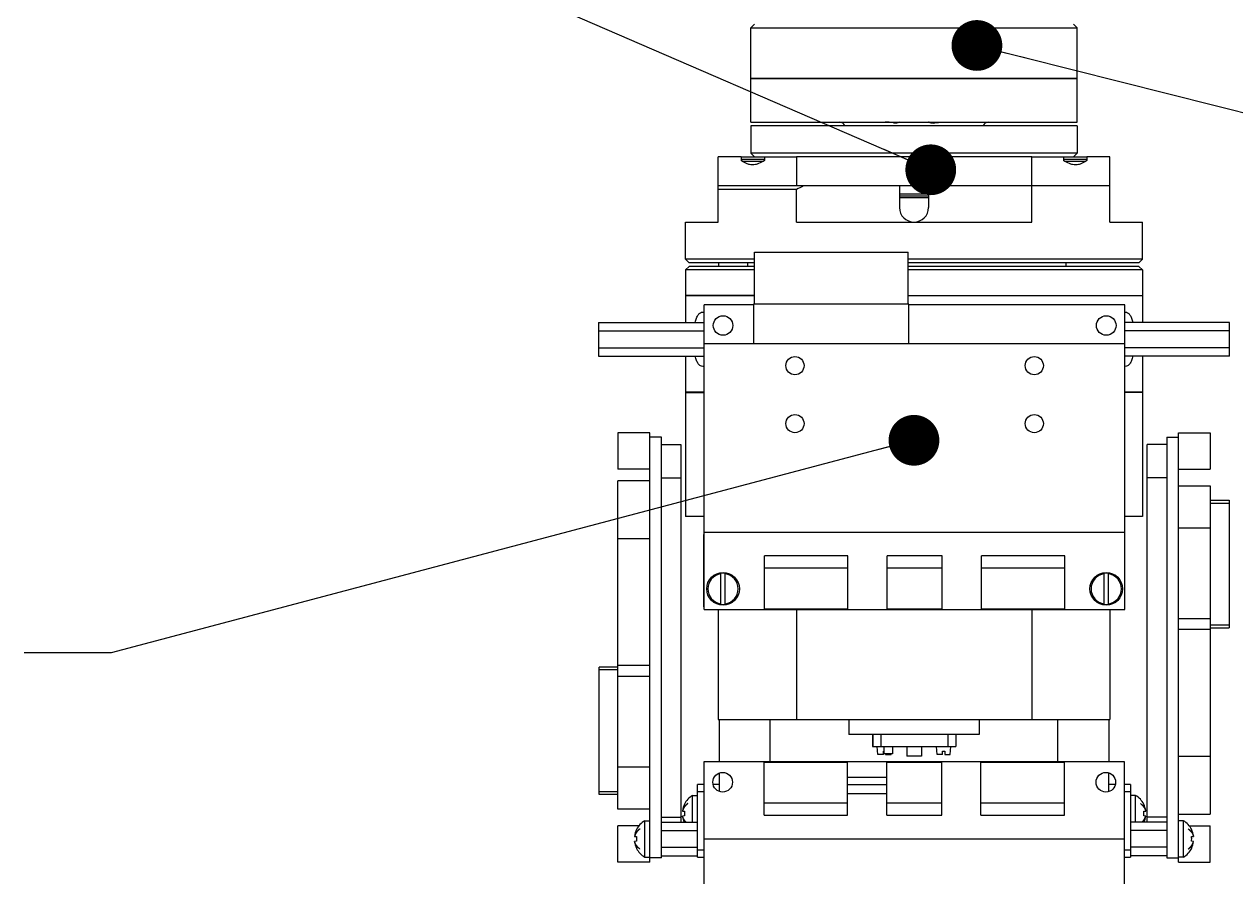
# Model space of a CAD drawing. Header units: millimetres. Extents: x 0 to 594, y 0 to 420.
# Drawn here: x 143.3 to 226.8, y 261.2 to 320 of the extents above; entities that cross this region are included whole.
import ezdxf

# ---------------------------------------------------------------- set-up
doc = ezdxf.new("R2010")
doc.units = ezdxf.units.MM
doc.header["$LTSCALE"] = 32.67
doc.layers.get('0').update_dxf_attribs({"linetype": 'CONTINUOUS'})
for name, color, linetype in [('AXIS', 7, 'CONTINUOUS'), ('COSMETIC', 7, 'CONTINUOUS'), ('NOTE', 7, 'CONTINUOUS')]:
    doc.layers.add(name, color=color, linetype=linetype)
doc.styles.get("Standard").update_dxf_attribs({"font": 'txt', "width": 0.85})
doc.dimstyles.get("Standard").update_dxf_attribs({"dimtxt": 3.5, "dimasz": 3.5, "dimexe": 1.5, "dimexo": 1, "dimtad": 1, "dimtxsty": 'STANDARD', "dimcen": 0.09, "dimadec": 0, "dimazin": 0, "dimtol": 1, "dimtp": 0.01, "dimtm": 0.01, "dimtfac": 1, "dimtofl": 0, "dimtmove": 0, "dimatfit": 3, "dimfxl": 1, "dimtolj": 1, "dimarcsym": 0})

msp = doc.modelspace()

# ---------------------------------------------------------------- linework, layer by layer
at = {"color": 7, "linetype": 'CONTINUOUS'}
for p, q in [((193.608, 320.038), (193.358, 319.788)), ((215.608, 320.038), (215.858, 319.788)), ((193.358, 313.288), (193.358, 319.788)), ((193.358, 319.788), (215.858, 319.788)), ((215.858, 313.288), (215.858, 319.788)), ((193.358, 316.288), (215.858, 316.288)), ((193.358, 313.288), (215.858, 313.288)), ((203.233, 313.288), (203.233, 313.224)), ((205.983, 313.288), (205.983, 313.224)), ((215.858, 313.038), (215.858, 311.138)), ((191.108, 306.388), (191.108, 310.888)), ((192.709, 310.738), (192.709, 310.633)), ((192.709, 310.738), (194.3, 310.738)), ((193.608, 310.888), (193.358, 311.138)), ((215.858, 311.138), (193.358, 311.138)), ((196.496, 310.888), (196.496, 308.888)), ((212.721, 310.888), (196.496, 310.888)), ((212.721, 306.388), (212.721, 310.888)), ((214.916, 310.738), (216.508, 310.738)), ((215.608, 310.888), (215.858, 311.138)), ((216.508, 310.738), (216.508, 310.633)), ((218.108, 306.388), (218.108, 310.888)), ((192.782, 310.588), (194.208, 310.588)), ((215.008, 310.588), (216.434, 310.588)), ((218.108, 308.888), (191.108, 308.888)), ((196.496, 308.638), (191.108, 308.638)), ((196.496, 306.388), (196.496, 308.638)), ((203.608, 308.888), (203.608, 307.388)), ((205.608, 308.313), (203.608, 308.313)), ((205.608, 308.888), (205.608, 307.388)), ((205.608, 308.188), (203.608, 308.188)), ((188.858, 306.388), (191.108, 306.388)), ((196.496, 306.388), (212.721, 306.388)), ((218.108, 306.388), (220.358, 306.388)), ((193.6, 300.727), (193.6, 304.327)), ((193.6, 304.327), (204.2, 304.327)), ((204.2, 300.727), (204.2, 304.327)), ((189.108, 303.588), (188.858, 303.838)), ((193.6, 303.838), (188.858, 303.838)), ((189.108, 303.338), (188.858, 303.088)), ((193.6, 303.588), (189.108, 303.588)), ((193.6, 303.338), (189.108, 303.338)), ((191.136, 303.588), (191.136, 303.338)), ((193.136, 303.588), (193.136, 303.338)), ((220.358, 303.838), (204.2, 303.838)), ((220.108, 303.588), (204.2, 303.588)), ((220.108, 303.338), (204.2, 303.338)), ((220.108, 303.588), (220.358, 303.838)), ((220.108, 303.338), (220.358, 303.088)), ((193.6, 303.088), (188.858, 303.088)), ((220.358, 303.088), (204.2, 303.088)), ((190.15, 279.677), (190.15, 300.677)), ((193.55, 300.677), (190.15, 300.677)), ((190.483, 301.338), (190.483, 301.307)), ((191.733, 301.338), (191.733, 301.307)), ((193.55, 300.727), (193.55, 297.99)), ((204.25, 300.727), (193.55, 300.727)), ((204.25, 297.99), (204.25, 300.727)), ((219.15, 300.677), (204.25, 300.677)), ((205.233, 301.338), (205.233, 301.307)), ((213.529, 301.338), (213.529, 301.307)), ((214.779, 301.338), (214.779, 301.307)), ((217.483, 301.338), (217.483, 301.307)), ((218.733, 301.338), (218.733, 301.307)), ((219.15, 279.677), (219.15, 300.677)), ((182.858, 299.462), (182.858, 297.152)), ((182.858, 299.462), (190.15, 299.462)), ((226.358, 299.462), (219.15, 299.462)), ((226.358, 297.152), (226.358, 299.462)), ((182.858, 298.884), (190.15, 298.884)), ((226.358, 298.884), (219.15, 298.884)), ((182.858, 297.73), (190.15, 297.73)), ((219.15, 297.99), (190.15, 297.99)), ((226.358, 297.73), (219.15, 297.73)), ((182.858, 297.152), (190.15, 297.152)), ((226.358, 297.152), (219.15, 297.152)), ((184.192, 291.855), (184.192, 289.355)), ((186.392, 291.855), (184.192, 291.855)), ((186.392, 262.255), (186.392, 291.855)), ((187.192, 291.555), (186.392, 291.555)), ((187.192, 262.555), (187.192, 291.555)), ((222.033, 291.555), (222.033, 262.555)), ((222.033, 291.555), (222.833, 291.555)), ((222.833, 262.255), (222.833, 291.855)), ((222.833, 291.855), (225.033, 291.855)), ((225.033, 291.855), (225.033, 289.355)), ((187.192, 291.055), (188.542, 291.055)), ((188.542, 291.055), (188.542, 265.002)), ((220.683, 265.002), (220.683, 291.055)), ((222.033, 291.055), (220.683, 291.055)), ((186.392, 289.355), (184.192, 289.355)), ((222.833, 289.355), (225.033, 289.355)), ((184.192, 265.905), (184.192, 288.555)), ((186.392, 288.555), (184.192, 288.555)), ((187.192, 288.763), (188.542, 288.763)), ((222.033, 288.763), (220.683, 288.763)), ((222.833, 288.205), (225.033, 288.205)), ((225.033, 288.205), (225.033, 265.555)), ((225.033, 287.205), (226.333, 287.205)), ((225.033, 287.005), (226.333, 287.005)), ((226.333, 287.205), (226.333, 278.405)), ((190.15, 286.097), (188.858, 286.097)), ((220.358, 286.097), (219.15, 286.097)), ((190.108, 279.847), (190.108, 284.847)), ((190.15, 284.847), (190.108, 284.847)), ((219.15, 284.99), (190.15, 284.99)), ((222.833, 285.305), (225.033, 285.305)), ((186.392, 284.555), (184.192, 284.555)), ((194.3, 279.727), (194.3, 283.377)), ((200.05, 283.377), (194.3, 283.377)), ((200.05, 279.727), (200.05, 283.377)), ((202.75, 279.727), (202.75, 283.377)), ((206.55, 283.377), (202.75, 283.377)), ((206.55, 279.727), (206.55, 283.377)), ((209.25, 279.727), (209.25, 283.377)), ((215, 283.377), (209.25, 283.377)), ((215, 279.727), (215, 283.377)), ((200.05, 282.527), (194.3, 282.527)), ((206.55, 282.527), (202.75, 282.527)), ((215, 282.527), (209.25, 282.527)), ((191.292, 280.031), (191.292, 282.163)), ((191.592, 280.031), (191.592, 282.163)), ((217.708, 280.031), (217.708, 282.163)), ((218.008, 280.031), (218.008, 282.163)), ((190.15, 279.847), (190.108, 279.847)), ((190.15, 279.677), (219.15, 279.677)), ((191.108, 279.677), (191.108, 272.097)), ((194.3, 279.727), (200.05, 279.727)), ((202.75, 279.727), (206.55, 279.727)), ((209.25, 279.727), (215, 279.727)), ((218.108, 279.677), (218.108, 272.097)), ((222.833, 279.055), (225.033, 279.055)), ((222.833, 278.305), (225.033, 278.305)), ((225.033, 278.605), (226.333, 278.605)), ((225.033, 278.405), (226.333, 278.405)), ((182.892, 266.905), (182.892, 275.705)), ((184.192, 275.705), (182.892, 275.705)), ((186.392, 275.805), (184.192, 275.805)), ((184.192, 275.505), (182.892, 275.505)), ((186.392, 275.055), (184.192, 275.055)), ((191.108, 272.097), (218.108, 272.097)), ((191.192, 269.177), (191.192, 272.097)), ((194.692, 269.177), (194.692, 272.097)), ((214.533, 269.177), (214.533, 272.097)), ((218.033, 272.097), (218.033, 269.177)), ((209.108, 271.047), (200.108, 271.047)), ((201.749, 271.047), (201.749, 270.222)), ((201.766, 271.047), (201.766, 270.222)), ((202.318, 271.047), (202.318, 270.222)), ((206.933, 271.047), (206.933, 270.222)), ((207.481, 271.047), (207.481, 270.222)), ((201.749, 270.222), (207.481, 270.222)), ((202.124, 269.672), (202.076, 270.222)), ((202.501, 269.672), (202.501, 269.897)), ((202.501, 269.897), (202.521, 269.897)), ((202.521, 270.222), (202.521, 269.722)), ((202.524, 270.222), (202.524, 269.722)), ((203.124, 270.222), (203.124, 269.722)), ((204.122, 270.222), (204.122, 269.547)), ((204.124, 270.222), (204.124, 269.547)), ((205.124, 270.222), (205.124, 269.547)), ((206.203, 269.672), (206.155, 270.222)), ((206.58, 269.672), (206.58, 269.897)), ((206.58, 269.897), (206.73, 269.897)), ((206.73, 269.897), (206.73, 269.672)), ((207.107, 269.672), (207.155, 270.222)), ((190.125, 269.177), (190.125, 248.177)), ((219.125, 269.177), (190.125, 269.177)), ((194.275, 265.477), (194.275, 269.127)), ((200.025, 269.127), (194.275, 269.127)), ((200.025, 265.477), (200.025, 269.127)), ((202.501, 269.672), (202.124, 269.672)), ((203.124, 269.722), (202.521, 269.722)), ((202.651, 269.722), (202.651, 269.672)), ((202.651, 269.672), (203.028, 269.672)), ((202.725, 265.477), (202.725, 269.127)), ((206.525, 269.127), (202.725, 269.127)), ((203.028, 269.672), (203.032, 269.722)), ((205.124, 269.547), (204.122, 269.547)), ((206.58, 269.672), (206.203, 269.672)), ((206.525, 265.477), (206.525, 269.127)), ((206.73, 269.672), (207.107, 269.672)), ((209.225, 265.477), (209.225, 269.127)), ((214.975, 269.127), (209.225, 269.127)), ((214.975, 265.477), (214.975, 269.127)), ((219.125, 248.177), (219.125, 269.177)), ((222.833, 269.555), (225.033, 269.555)), ((186.392, 268.805), (184.192, 268.805)), ((191.192, 267.126), (191.192, 268.39)), ((218.033, 267.115), (218.033, 268.401)), ((189.692, 262.597), (189.692, 267.597)), ((190.125, 267.597), (189.692, 267.597)), ((191.192, 267.597), (190.768, 267.597)), ((200.025, 268.097), (202.725, 268.097)), ((200.025, 267.597), (202.725, 267.597)), ((218.482, 267.597), (218.033, 267.597)), ((219.533, 267.597), (219.125, 267.597)), ((219.533, 267.597), (219.533, 262.597)), ((184.192, 267.105), (182.892, 267.105)), ((184.192, 266.905), (182.892, 266.905)), ((189.342, 265.002), (189.342, 266.847)), ((189.342, 266.847), (189.692, 266.847)), ((190.125, 267.097), (189.692, 267.097)), ((200.025, 266.984), (202.725, 266.984)), ((219.533, 267.097), (219.125, 267.097)), ((219.883, 266.847), (219.533, 266.847)), ((219.883, 265.002), (219.883, 266.847)), ((186.392, 265.905), (184.192, 265.905)), ((188.644, 265.772), (188.784, 265.758)), ((188.775, 266.244), (188.784, 266.24)), ((194.275, 266.327), (200.025, 266.327)), ((202.725, 266.327), (206.525, 266.327)), ((209.225, 266.327), (214.975, 266.327)), ((220.441, 266.24), (220.449, 266.244)), ((220.441, 265.758), (220.581, 265.772)), ((186.042, 262.597), (186.042, 265.097)), ((186.042, 265.097), (186.392, 265.097)), ((187.192, 265.347), (188.542, 265.347)), ((187.192, 265.002), (189.692, 265.002)), ((188.784, 265.436), (188.644, 265.422)), ((194.275, 265.477), (200.025, 265.477)), ((202.725, 265.477), (206.525, 265.477)), ((209.225, 265.477), (214.975, 265.477)), ((222.033, 265.002), (219.533, 265.002)), ((220.581, 265.422), (220.441, 265.436)), ((222.033, 265.347), (220.683, 265.347)), ((222.833, 265.555), (225.033, 265.555)), ((223.183, 265.097), (222.833, 265.097)), ((223.183, 262.597), (223.183, 265.097)), ((184.192, 262.255), (184.192, 264.755)), ((185.644, 264.755), (184.192, 264.755)), ((185.344, 264.022), (185.484, 264.008)), ((185.475, 264.494), (185.484, 264.49)), ((187.192, 264.424), (189.692, 264.424)), ((222.033, 264.424), (219.533, 264.424)), ((223.58, 264.755), (225.033, 264.755)), ((223.741, 264.49), (223.749, 264.494)), ((223.741, 264.008), (223.881, 264.022)), ((225.033, 262.255), (225.033, 264.755)), ((185.484, 263.686), (185.344, 263.672)), ((185.484, 263.204), (185.475, 263.2)), ((187.192, 263.27), (189.692, 263.27)), ((189.692, 263.097), (190.125, 263.097)), ((190.125, 263.864), (219.125, 263.864)), ((219.125, 263.097), (219.533, 263.097)), ((222.033, 263.27), (219.533, 263.27)), ((223.881, 263.672), (223.741, 263.686)), ((223.749, 263.2), (223.741, 263.204)), ((186.392, 262.255), (184.192, 262.255)), ((186.042, 262.597), (186.392, 262.597)), ((187.192, 262.555), (186.392, 262.555)), ((187.192, 262.692), (189.692, 262.692)), ((189.692, 262.597), (190.125, 262.597)), ((219.125, 262.597), (219.533, 262.597)), ((222.033, 262.692), (219.533, 262.692)), ((222.033, 262.555), (222.833, 262.555)), ((223.183, 262.597), (222.833, 262.597)), ((222.833, 262.255), (225.033, 262.255))]:
    msp.add_line(p, q, dxfattribs=at)
for centre, radius in [((191.442, 299.258), 0.675), ((217.858, 299.258), 0.675), ((191.442, 281.097), 1.125), ((217.858, 281.097), 1.125), ((191.417, 267.758), 0.675)]:
    msp.add_circle(centre, radius, dxfattribs=at)
for centre, radius, start, end in [((199.483, 312.913), 0.375, 19.5701, 90), ((202.433, 309), 4.299, 79.28138, 80.25364), ((209.733, 312.913), 0.375, 90, 160.4299), ((209.942, 282.54), 29.358, 116.17368, 117.25895), ((204.608, 307.388), 1, 180, 360), ((191.442, 281.097), 1.046, 98.24277, 261.75723), ((191.442, 281.097), 1.077, 81.99317, 98.00683), ((191.442, 281.097), 1.046, 278.24277, 81.75723), ((217.858, 281.097), 1.046, 98.24277, 261.75723), ((217.858, 281.097), 1.077, 81.99317, 98.00683), ((217.858, 281.097), 1.046, 278.24277, 81.75723), ((191.442, 281.097), 1.077, 261.99317, 278.00683), ((217.858, 281.097), 1.077, 261.99317, 278.00683), ((190.069, 265.597), 1.446, 120.18853, 153.36044), ((219.156, 265.597), 1.446, 26.63956, 59.81147), ((190.085, 265.597), 1.451, 153.70238, 173.09502), ((190.327, 265.597), 1.552, 174.05177, 185.94823), ((219.14, 265.597), 1.451, 6.90498, 26.29762), ((218.898, 265.597), 1.552, 354.05177, 5.94823), ((186.769, 263.847), 1.446, 120.18853, 153.36077), ((190.085, 265.597), 1.451, 186.90591, 204.21561), ((219.14, 265.597), 1.451, 335.78439, 353.09409), ((222.456, 263.847), 1.446, 26.63923, 59.81147), ((186.785, 263.847), 1.451, 153.70238, 173.09502), ((187.027, 263.847), 1.552, 174.05177, 185.94823), ((222.44, 263.847), 1.451, 6.90498, 26.29762), ((222.198, 263.847), 1.552, 354.05177, 5.94823), ((186.785, 263.847), 1.451, 186.90498, 206.29762), ((186.769, 263.847), 1.446, 206.63923, 239.81147), ((222.456, 263.847), 1.446, 300.18853, 333.36077), ((222.44, 263.847), 1.451, 333.70238, 353.09502)]:
    msp.add_arc(centre, radius, start, end, dxfattribs=at)
for points in [[(203.161, 313.237), (202.979, 313.268), (202.793, 313.288), (202.608, 313.288)], [(205.983, 313.224), (206.189, 313.263), (206.399, 313.288), (206.608, 313.288)]]:
    msp.add_open_spline(points, degree=3, dxfattribs=at)
for points, knots in [([(203.577, 313.281), (203.558, 313.273), (203.514, 313.252), (203.436, 313.224), (203.339, 313.21), (203.269, 313.217), (203.233, 313.224)], [0, 0, 0, 0, 0.174156, 0.411725, 0.693046, 1, 1, 1, 1]), ([(205.983, 313.224), (205.941, 313.216), (205.859, 313.208), (205.763, 313.23), (205.699, 313.254), (205.663, 313.27), (205.636, 313.282), (205.62, 313.288), (205.614, 313.288)], [0, 0, 0, 0, 0.339139, 0.639264, 0.766128, 0.872262, 0.952119, 1, 1, 1, 1])]:
    msp.add_open_spline(points, degree=3, knots=knots, dxfattribs=at)
at = {"layer": 'AXIS', "color": 7, "linetype": 'CONTINUOUS'}
for p, q in [((193.358, 316.288), (193.358, 319.788)), ((215.858, 316.288), (215.858, 319.788)), ((215.858, 316.288), (193.358, 316.288)), ((193.358, 313.038), (193.358, 311.138)), ((215.858, 313.038), (193.358, 313.038)), ((215.858, 313.038), (215.858, 311.138)), ((192.7, 310.888), (191.108, 310.888)), ((192.7, 310.888), (192.7, 310.638)), ((192.719, 310.888), (196.496, 310.888)), ((194.3, 310.888), (194.3, 310.638)), ((212.721, 310.888), (216.497, 310.888)), ((214.916, 310.888), (214.916, 310.638)), ((216.516, 310.888), (216.516, 310.638)), ((218.108, 310.888), (216.516, 310.888)), ((203.608, 308.088), (205.608, 308.088)), ((188.858, 303.838), (188.858, 306.388)), ((220.358, 303.838), (220.358, 306.388)), ((215.108, 303.338), (215.108, 303.588)), ((188.858, 303.088), (188.858, 301.338)), ((220.358, 303.088), (220.358, 301.338)), ((193.6, 301.338), (188.858, 301.338)), ((188.858, 301.307), (188.858, 299.462)), ((193.6, 301.307), (188.858, 301.307)), ((192.702, 301.307), (192.702, 301.338)), ((204.2, 301.338), (220.358, 301.338)), ((220.358, 301.307), (204.2, 301.307)), ((216.514, 301.307), (216.514, 301.338)), ((220.358, 301.307), (220.358, 299.462)), ((188.858, 297.152), (188.858, 294.657)), ((220.358, 297.152), (220.358, 294.657)), ((190.15, 294.657), (188.858, 294.657)), ((188.858, 294.647), (188.858, 286.097)), ((188.858, 294.647), (190.15, 294.647)), ((189.608, 294.657), (189.608, 294.647)), ((220.358, 294.657), (219.15, 294.657)), ((220.358, 294.647), (219.15, 294.647)), ((219.608, 294.657), (219.608, 294.647)), ((220.358, 294.647), (220.358, 286.097)), ((196.496, 279.677), (196.496, 272.097)), ((212.721, 279.677), (212.721, 272.097)), ((200.108, 272.097), (200.108, 271.047)), ((209.108, 272.097), (209.108, 271.047))]:
    msp.add_line(p, q, dxfattribs=at)
for centre, radius in [((196.4, 296.49), 0.625), ((212.9, 296.49), 0.625), ((196.4, 292.49), 0.625), ((212.9, 292.49), 0.625), ((217.833, 267.758), 0.675)]:
    msp.add_circle(centre, radius, dxfattribs=at)
for centre, start, end in [((219.17, 299.859), 89.95808, 93.55633), ((219.17, 296.755), 266.44366, 270.04185)]:
    msp.add_arc(centre, 0.323, start, end, dxfattribs=at)
for points, knots in [([(194.3, 310.638), (194.171, 310.554), (193.971, 310.442), (193.685, 310.354), (193.472, 310.331), (193.263, 310.353), (192.995, 310.44), (192.813, 310.553), (192.7, 310.638)], [0, 0, 0, 0, 0.266712, 0.392996, 0.514918, 0.634614, 0.754613, 1, 1, 1, 1]), ([(216.516, 310.638), (216.403, 310.553), (216.221, 310.44), (215.953, 310.353), (215.744, 310.331), (215.531, 310.354), (215.245, 310.442), (215.045, 310.554), (214.916, 310.638)], [0, 0, 0, 0, 0.24539, 0.365396, 0.485089, 0.607014, 0.733292, 1, 1, 1, 1]), ([(189.523, 299.47), (189.548, 299.573), (189.602, 299.758), (189.718, 299.991), (189.865, 300.145), (189.989, 300.182), (190.045, 300.182)], [0, 0, 0, 0, 0.339781, 0.611044, 0.821566, 1, 1, 1, 1]), ([(190.045, 300.182), (190.054, 300.182), (190.089, 300.181), (190.124, 300.174), (190.15, 300.166)], [0, 0, 0, 0, 0.24344, 1, 1, 1, 1]), ([(219.171, 300.182), (219.227, 300.182), (219.351, 300.145), (219.498, 299.991), (219.614, 299.758), (219.668, 299.573), (219.693, 299.47)], [0, 0, 0, 0, 0.178434, 0.388956, 0.660219, 1, 1, 1, 1]), ([(190.045, 296.432), (189.989, 296.432), (189.865, 296.469), (189.718, 296.623), (189.602, 296.856), (189.548, 297.041), (189.523, 297.144)], [0, 0, 0, 0, 0.178434, 0.388956, 0.660219, 1, 1, 1, 1]), ([(219.693, 297.144), (219.668, 297.041), (219.614, 296.856), (219.498, 296.623), (219.351, 296.469), (219.227, 296.432), (219.171, 296.432)], [0, 0, 0, 0, 0.339781, 0.611044, 0.821566, 1, 1, 1, 1]), ([(190.15, 296.448), (190.141, 296.446), (190.107, 296.436), (190.072, 296.432), (190.045, 296.432)], [0, 0, 0, 0, 0.258433, 1, 1, 1, 1])]:
    msp.add_open_spline(points, degree=3, knots=knots, dxfattribs=at)
at = {"layer": 'COSMETIC', "color": 7, "linetype": 'CONTINUOUS'}
for points, knots in [([(189.015, 266.297), (189.004, 266.288), (188.987, 266.274), (188.968, 266.258), (188.957, 266.249), (188.948, 266.242), (188.94, 266.235), (188.934, 266.23), (188.93, 266.227), (188.928, 266.225), (188.927, 266.224), (188.925, 266.223), (188.923, 266.221), (188.92, 266.217), (188.915, 266.212), (188.909, 266.206), (188.898, 266.196), (188.886, 266.183), (188.873, 266.17), (188.863, 266.16), (188.857, 266.153), (188.852, 266.148), (188.848, 266.145), (188.846, 266.143), (188.845, 266.142), (188.844, 266.14), (188.843, 266.138), (188.84, 266.136), (188.838, 266.132), (188.833, 266.127), (188.828, 266.12), (188.821, 266.112), (188.815, 266.104), (188.808, 266.096), (188.802, 266.087), (188.795, 266.079), (188.79, 266.073), (188.786, 266.067), (188.782, 266.063), (188.78, 266.06), (188.778, 266.057), (188.777, 266.056), (188.776, 266.055), (188.775, 266.054), (188.774, 266.052), (188.773, 266.05), (188.771, 266.046), (188.768, 266.042), (188.764, 266.036), (188.76, 266.029), (188.755, 266.021), (188.749, 266.012), (188.744, 266.003), (188.739, 265.995), (188.733, 265.986), (188.729, 265.979), (188.725, 265.973), (188.723, 265.97), (188.721, 265.967), (188.72, 265.965), (188.719, 265.964), (188.718, 265.962), (188.717, 265.96), (188.716, 265.956), (188.713, 265.951), (188.71, 265.943), (188.704, 265.932), (188.698, 265.918), (188.691, 265.903), (188.686, 265.892), (188.682, 265.885), (188.68, 265.879), (188.678, 265.876), (188.677, 265.873), (188.676, 265.872), (188.676, 265.87), (188.675, 265.868), (188.674, 265.865), (188.673, 265.861), (188.671, 265.855), (188.668, 265.847), (188.665, 265.838), (188.661, 265.825), (188.654, 265.803), (188.648, 265.784), (188.644, 265.772)], [0, 0, 0, 0, 0.0625, 0.09375, 0.109375, 0.125, 0.140625, 0.15625, 0.160156, 0.164062, 0.166016, 0.167969, 0.171875, 0.179688, 0.1875, 0.203125, 0.21875, 0.25, 0.28125, 0.296875, 0.3125, 0.320312, 0.328125, 0.332031, 0.333984, 0.335938, 0.339844, 0.34375, 0.351562, 0.359375, 0.375, 0.390625, 0.40625, 0.421875, 0.4375, 0.453125, 0.46875, 0.476562, 0.484375, 0.492188, 0.496094, 0.498047, 0.5, 0.501953, 0.503906, 0.507812, 0.515625, 0.523438, 0.53125, 0.546875, 0.5625, 0.578125, 0.59375, 0.609375, 0.625, 0.640625, 0.648438, 0.65625, 0.660156, 0.664062, 0.666016, 0.667969, 0.671875, 0.679688, 0.6875, 0.703125, 0.71875, 0.75, 0.78125, 0.796875, 0.8125, 0.820312, 0.828125, 0.832031, 0.833984, 0.835938, 0.839844, 0.84375, 0.851562, 0.859375, 0.875, 0.890625, 0.90625, 0.9375, 1, 1, 1, 1]), ([(220.21, 266.297), (220.221, 266.288), (220.238, 266.274), (220.257, 266.258), (220.268, 266.249), (220.276, 266.242), (220.285, 266.235), (220.291, 266.23), (220.295, 266.227), (220.297, 266.225), (220.298, 266.224), (220.3, 266.223), (220.302, 266.221), (220.305, 266.217), (220.31, 266.212), (220.316, 266.206), (220.326, 266.196), (220.339, 266.183), (220.352, 266.17), (220.362, 266.16), (220.368, 266.153), (220.373, 266.148), (220.376, 266.145), (220.379, 266.143), (220.38, 266.142), (220.381, 266.14), (220.382, 266.138), (220.384, 266.136), (220.387, 266.132), (220.392, 266.127), (220.397, 266.12), (220.403, 266.112), (220.41, 266.104), (220.416, 266.096), (220.423, 266.087), (220.429, 266.079), (220.435, 266.073), (220.439, 266.067), (220.442, 266.063), (220.445, 266.06), (220.447, 266.057), (220.448, 266.056), (220.449, 266.055), (220.45, 266.054), (220.451, 266.052), (220.452, 266.05), (220.454, 266.046), (220.457, 266.042), (220.461, 266.036), (220.465, 266.029), (220.47, 266.021), (220.476, 266.012), (220.481, 266.003), (220.486, 265.995), (220.492, 265.986), (220.496, 265.979), (220.5, 265.973), (220.502, 265.97), (220.504, 265.967), (220.505, 265.965), (220.506, 265.964), (220.506, 265.962), (220.508, 265.96), (220.509, 265.956), (220.512, 265.951), (220.515, 265.943), (220.521, 265.932), (220.527, 265.918), (220.534, 265.903), (220.539, 265.892), (220.543, 265.885), (220.545, 265.879), (220.547, 265.876), (220.548, 265.873), (220.549, 265.872), (220.549, 265.87), (220.55, 265.868), (220.551, 265.865), (220.552, 265.861), (220.554, 265.855), (220.557, 265.847), (220.56, 265.838), (220.564, 265.825), (220.571, 265.803), (220.577, 265.784), (220.581, 265.772)], [0, 0, 0, 0, 0.0625, 0.09375, 0.109375, 0.125, 0.140625, 0.15625, 0.160156, 0.164062, 0.166016, 0.167969, 0.171875, 0.179688, 0.1875, 0.203125, 0.21875, 0.25, 0.28125, 0.296875, 0.3125, 0.320312, 0.328125, 0.332031, 0.333984, 0.335938, 0.339844, 0.34375, 0.351562, 0.359375, 0.375, 0.390625, 0.40625, 0.421875, 0.4375, 0.453125, 0.46875, 0.476562, 0.484375, 0.492188, 0.496094, 0.498047, 0.5, 0.501953, 0.503906, 0.507812, 0.515625, 0.523438, 0.53125, 0.546875, 0.5625, 0.578125, 0.59375, 0.609375, 0.625, 0.640625, 0.648438, 0.65625, 0.660156, 0.664062, 0.666016, 0.667969, 0.671875, 0.679688, 0.6875, 0.703125, 0.71875, 0.75, 0.78125, 0.796875, 0.8125, 0.820312, 0.828125, 0.832031, 0.833984, 0.835938, 0.839844, 0.84375, 0.851562, 0.859375, 0.875, 0.890625, 0.90625, 0.9375, 1, 1, 1, 1]), ([(188.893, 265.002), (188.886, 265.009), (188.875, 265.021), (188.86, 265.037), (188.851, 265.047), (188.844, 265.054), (188.839, 265.059), (188.836, 265.063), (188.834, 265.065), (188.833, 265.067), (188.831, 265.069), (188.827, 265.073), (188.823, 265.078), (188.817, 265.087), (188.809, 265.097), (188.801, 265.107), (188.794, 265.115), (188.79, 265.12), (188.787, 265.124), (188.785, 265.127), (188.783, 265.129), (188.782, 265.131), (188.779, 265.135), (188.776, 265.141), (188.771, 265.147), (188.767, 265.154), (188.761, 265.163), (188.755, 265.172), (188.749, 265.181), (188.745, 265.186), (188.743, 265.191), (188.74, 265.194), (188.738, 265.197), (188.737, 265.199), (188.736, 265.201), (188.735, 265.202), (188.734, 265.204), (188.732, 265.207), (188.731, 265.21), (188.728, 265.215), (188.725, 265.22), (188.721, 265.229), (188.716, 265.238), (188.711, 265.247), (188.708, 265.253), (188.704, 265.26), (188.702, 265.265), (188.7, 265.268), (188.699, 265.27), (188.698, 265.271), (188.697, 265.274), (188.696, 265.277), (188.694, 265.281), (188.692, 265.287), (188.688, 265.297), (188.683, 265.308), (188.678, 265.32), (188.674, 265.33), (188.672, 265.335), (188.67, 265.34), (188.668, 265.343), (188.667, 265.345), (188.667, 265.347), (188.666, 265.349), (188.665, 265.353), (188.664, 265.358), (188.661, 265.365), (188.659, 265.372), (188.656, 265.382), (188.651, 265.398), (188.647, 265.413), (188.644, 265.422)], [0, 0, 0, 0, 0.0625, 0.09375, 0.125, 0.140625, 0.15625, 0.164062, 0.167969, 0.171875, 0.179688, 0.1875, 0.203125, 0.21875, 0.25, 0.28125, 0.296875, 0.3125, 0.320312, 0.328125, 0.332031, 0.335938, 0.34375, 0.359375, 0.375, 0.390625, 0.40625, 0.4375, 0.453125, 0.46875, 0.476562, 0.484375, 0.492188, 0.496094, 0.5, 0.503906, 0.507812, 0.515625, 0.523438, 0.53125, 0.546875, 0.5625, 0.59375, 0.609375, 0.625, 0.640625, 0.65625, 0.660156, 0.664062, 0.667969, 0.671875, 0.679688, 0.6875, 0.703125, 0.71875, 0.75, 0.78125, 0.796875, 0.8125, 0.820312, 0.828125, 0.832031, 0.835938, 0.839844, 0.84375, 0.859375, 0.875, 0.890625, 0.90625, 0.9375, 1, 1, 1, 1]), ([(220.332, 265.002), (220.339, 265.009), (220.35, 265.021), (220.365, 265.037), (220.374, 265.047), (220.381, 265.054), (220.386, 265.059), (220.389, 265.063), (220.391, 265.065), (220.392, 265.067), (220.394, 265.069), (220.397, 265.073), (220.402, 265.078), (220.408, 265.087), (220.416, 265.097), (220.424, 265.107), (220.431, 265.115), (220.435, 265.12), (220.438, 265.124), (220.44, 265.127), (220.442, 265.129), (220.443, 265.131), (220.446, 265.135), (220.449, 265.141), (220.454, 265.147), (220.458, 265.154), (220.464, 265.163), (220.47, 265.172), (220.476, 265.181), (220.479, 265.186), (220.482, 265.191), (220.485, 265.194), (220.486, 265.197), (220.488, 265.199), (220.489, 265.201), (220.49, 265.202), (220.491, 265.204), (220.493, 265.207), (220.494, 265.21), (220.497, 265.215), (220.5, 265.22), (220.504, 265.229), (220.509, 265.238), (220.514, 265.247), (220.517, 265.253), (220.521, 265.26), (220.523, 265.265), (220.525, 265.268), (220.526, 265.27), (220.527, 265.271), (220.528, 265.274), (220.529, 265.277), (220.531, 265.281), (220.533, 265.287), (220.537, 265.297), (220.542, 265.308), (220.547, 265.32), (220.551, 265.33), (220.553, 265.335), (220.555, 265.34), (220.557, 265.343), (220.558, 265.345), (220.558, 265.347), (220.559, 265.349), (220.56, 265.353), (220.561, 265.358), (220.564, 265.365), (220.566, 265.372), (220.569, 265.382), (220.574, 265.398), (220.578, 265.413), (220.581, 265.422)], [0, 0, 0, 0, 0.0625, 0.09375, 0.125, 0.140625, 0.15625, 0.164062, 0.167969, 0.171875, 0.179688, 0.1875, 0.203125, 0.21875, 0.25, 0.28125, 0.296875, 0.3125, 0.320312, 0.328125, 0.332031, 0.335938, 0.34375, 0.359375, 0.375, 0.390625, 0.40625, 0.4375, 0.453125, 0.46875, 0.476562, 0.484375, 0.492188, 0.496094, 0.5, 0.503906, 0.507812, 0.515625, 0.523438, 0.53125, 0.546875, 0.5625, 0.59375, 0.609375, 0.625, 0.640625, 0.65625, 0.660156, 0.664062, 0.667969, 0.671875, 0.679688, 0.6875, 0.703125, 0.71875, 0.75, 0.78125, 0.796875, 0.8125, 0.820312, 0.828125, 0.832031, 0.835938, 0.839844, 0.84375, 0.859375, 0.875, 0.890625, 0.90625, 0.9375, 1, 1, 1, 1]), ([(185.715, 264.547), (185.704, 264.538), (185.687, 264.524), (185.668, 264.508), (185.657, 264.499), (185.648, 264.492), (185.64, 264.485), (185.634, 264.48), (185.63, 264.477), (185.628, 264.475), (185.627, 264.474), (185.625, 264.473), (185.623, 264.471), (185.62, 264.467), (185.615, 264.462), (185.609, 264.456), (185.598, 264.446), (185.586, 264.433), (185.573, 264.42), (185.563, 264.41), (185.557, 264.403), (185.552, 264.398), (185.548, 264.395), (185.546, 264.393), (185.545, 264.392), (185.544, 264.39), (185.543, 264.388), (185.54, 264.386), (185.538, 264.382), (185.533, 264.377), (185.528, 264.37), (185.521, 264.362), (185.515, 264.354), (185.508, 264.346), (185.502, 264.337), (185.495, 264.329), (185.49, 264.323), (185.486, 264.317), (185.482, 264.313), (185.48, 264.31), (185.478, 264.307), (185.477, 264.306), (185.476, 264.305), (185.475, 264.304), (185.474, 264.302), (185.473, 264.3), (185.471, 264.296), (185.468, 264.292), (185.464, 264.286), (185.46, 264.279), (185.455, 264.271), (185.449, 264.262), (185.444, 264.253), (185.439, 264.245), (185.433, 264.236), (185.429, 264.229), (185.425, 264.223), (185.423, 264.22), (185.421, 264.217), (185.42, 264.215), (185.419, 264.214), (185.418, 264.212), (185.417, 264.21), (185.416, 264.206), (185.413, 264.201), (185.41, 264.193), (185.404, 264.182), (185.398, 264.168), (185.391, 264.153), (185.386, 264.142), (185.382, 264.135), (185.38, 264.129), (185.378, 264.126), (185.377, 264.123), (185.376, 264.122), (185.376, 264.12), (185.375, 264.118), (185.374, 264.115), (185.373, 264.111), (185.371, 264.105), (185.368, 264.097), (185.365, 264.088), (185.361, 264.075), (185.354, 264.053), (185.348, 264.034), (185.344, 264.022)], [0, 0, 0, 0, 0.0625, 0.09375, 0.109375, 0.125, 0.140625, 0.15625, 0.160156, 0.164062, 0.166016, 0.167969, 0.171875, 0.179688, 0.1875, 0.203125, 0.21875, 0.25, 0.28125, 0.296875, 0.3125, 0.320312, 0.328125, 0.332031, 0.333984, 0.335938, 0.339844, 0.34375, 0.351562, 0.359375, 0.375, 0.390625, 0.40625, 0.421875, 0.4375, 0.453125, 0.46875, 0.476562, 0.484375, 0.492188, 0.496094, 0.498047, 0.5, 0.501953, 0.503906, 0.507812, 0.515625, 0.523438, 0.53125, 0.546875, 0.5625, 0.578125, 0.59375, 0.609375, 0.625, 0.640625, 0.648438, 0.65625, 0.660156, 0.664062, 0.666016, 0.667969, 0.671875, 0.679688, 0.6875, 0.703125, 0.71875, 0.75, 0.78125, 0.796875, 0.8125, 0.820312, 0.828125, 0.832031, 0.833984, 0.835938, 0.839844, 0.84375, 0.851562, 0.859375, 0.875, 0.890625, 0.90625, 0.9375, 1, 1, 1, 1]), ([(223.51, 264.547), (223.521, 264.538), (223.538, 264.524), (223.557, 264.508), (223.568, 264.499), (223.576, 264.492), (223.585, 264.485), (223.591, 264.48), (223.595, 264.477), (223.597, 264.475), (223.598, 264.474), (223.6, 264.473), (223.602, 264.471), (223.605, 264.467), (223.61, 264.462), (223.616, 264.456), (223.626, 264.446), (223.639, 264.433), (223.652, 264.42), (223.662, 264.41), (223.668, 264.403), (223.673, 264.398), (223.676, 264.395), (223.679, 264.393), (223.68, 264.392), (223.681, 264.39), (223.682, 264.388), (223.684, 264.386), (223.687, 264.382), (223.692, 264.377), (223.697, 264.37), (223.703, 264.362), (223.71, 264.354), (223.716, 264.346), (223.723, 264.337), (223.729, 264.329), (223.735, 264.323), (223.739, 264.317), (223.742, 264.313), (223.745, 264.31), (223.747, 264.307), (223.748, 264.306), (223.749, 264.305), (223.75, 264.304), (223.751, 264.302), (223.752, 264.3), (223.754, 264.296), (223.757, 264.292), (223.761, 264.286), (223.765, 264.279), (223.77, 264.271), (223.776, 264.262), (223.781, 264.253), (223.786, 264.245), (223.792, 264.236), (223.796, 264.229), (223.8, 264.223), (223.802, 264.22), (223.804, 264.217), (223.805, 264.215), (223.806, 264.214), (223.806, 264.212), (223.808, 264.21), (223.809, 264.206), (223.812, 264.201), (223.815, 264.193), (223.821, 264.182), (223.827, 264.168), (223.834, 264.153), (223.839, 264.142), (223.843, 264.135), (223.845, 264.129), (223.847, 264.126), (223.848, 264.123), (223.849, 264.122), (223.849, 264.12), (223.85, 264.118), (223.851, 264.115), (223.852, 264.111), (223.854, 264.105), (223.857, 264.097), (223.86, 264.088), (223.864, 264.075), (223.871, 264.053), (223.877, 264.034), (223.881, 264.022)], [0, 0, 0, 0, 0.0625, 0.09375, 0.109375, 0.125, 0.140625, 0.15625, 0.160156, 0.164062, 0.166016, 0.167969, 0.171875, 0.179688, 0.1875, 0.203125, 0.21875, 0.25, 0.28125, 0.296875, 0.3125, 0.320312, 0.328125, 0.332031, 0.333984, 0.335938, 0.339844, 0.34375, 0.351562, 0.359375, 0.375, 0.390625, 0.40625, 0.421875, 0.4375, 0.453125, 0.46875, 0.476562, 0.484375, 0.492188, 0.496094, 0.498047, 0.5, 0.501953, 0.503906, 0.507812, 0.515625, 0.523438, 0.53125, 0.546875, 0.5625, 0.578125, 0.59375, 0.609375, 0.625, 0.640625, 0.648438, 0.65625, 0.660156, 0.664062, 0.666016, 0.667969, 0.671875, 0.679688, 0.6875, 0.703125, 0.71875, 0.75, 0.78125, 0.796875, 0.8125, 0.820312, 0.828125, 0.832031, 0.833984, 0.835938, 0.839844, 0.84375, 0.851562, 0.859375, 0.875, 0.890625, 0.90625, 0.9375, 1, 1, 1, 1]), ([(185.715, 263.147), (185.704, 263.156), (185.687, 263.17), (185.668, 263.186), (185.657, 263.195), (185.648, 263.202), (185.64, 263.209), (185.634, 263.214), (185.63, 263.217), (185.628, 263.219), (185.627, 263.22), (185.625, 263.221), (185.623, 263.223), (185.62, 263.227), (185.615, 263.232), (185.609, 263.238), (185.598, 263.248), (185.586, 263.261), (185.573, 263.274), (185.563, 263.284), (185.557, 263.291), (185.552, 263.296), (185.548, 263.299), (185.546, 263.301), (185.545, 263.302), (185.544, 263.304), (185.543, 263.305), (185.54, 263.308), (185.538, 263.312), (185.533, 263.317), (185.528, 263.324), (185.521, 263.332), (185.515, 263.34), (185.508, 263.348), (185.502, 263.356), (185.495, 263.365), (185.49, 263.371), (185.486, 263.377), (185.482, 263.381), (185.48, 263.384), (185.478, 263.387), (185.477, 263.388), (185.476, 263.389), (185.475, 263.39), (185.474, 263.392), (185.473, 263.394), (185.471, 263.398), (185.468, 263.402), (185.464, 263.408), (185.46, 263.415), (185.455, 263.423), (185.449, 263.432), (185.444, 263.441), (185.439, 263.449), (185.433, 263.458), (185.429, 263.465), (185.425, 263.471), (185.423, 263.474), (185.421, 263.477), (185.42, 263.479), (185.419, 263.48), (185.418, 263.482), (185.417, 263.484), (185.416, 263.488), (185.413, 263.493), (185.41, 263.501), (185.404, 263.512), (185.398, 263.526), (185.391, 263.541), (185.386, 263.552), (185.382, 263.559), (185.38, 263.565), (185.378, 263.568), (185.377, 263.571), (185.376, 263.572), (185.376, 263.574), (185.375, 263.576), (185.374, 263.579), (185.373, 263.583), (185.371, 263.589), (185.368, 263.597), (185.365, 263.606), (185.361, 263.619), (185.354, 263.641), (185.348, 263.66), (185.344, 263.672)], [0, 0, 0, 0, 0.0625, 0.09375, 0.109375, 0.125, 0.140625, 0.15625, 0.160156, 0.164062, 0.166016, 0.167969, 0.171875, 0.179688, 0.1875, 0.203125, 0.21875, 0.25, 0.28125, 0.296875, 0.3125, 0.320312, 0.328125, 0.332031, 0.333984, 0.335938, 0.339844, 0.34375, 0.351562, 0.359375, 0.375, 0.390625, 0.40625, 0.421875, 0.4375, 0.453125, 0.46875, 0.476562, 0.484375, 0.492188, 0.496094, 0.498047, 0.5, 0.501953, 0.503906, 0.507812, 0.515625, 0.523438, 0.53125, 0.546875, 0.5625, 0.578125, 0.59375, 0.609375, 0.625, 0.640625, 0.648438, 0.65625, 0.660156, 0.664062, 0.666016, 0.667969, 0.671875, 0.679688, 0.6875, 0.703125, 0.71875, 0.75, 0.78125, 0.796875, 0.8125, 0.820312, 0.828125, 0.832031, 0.833984, 0.835938, 0.839844, 0.84375, 0.851562, 0.859375, 0.875, 0.890625, 0.90625, 0.9375, 1, 1, 1, 1]), ([(223.51, 263.147), (223.521, 263.156), (223.538, 263.17), (223.557, 263.186), (223.568, 263.195), (223.576, 263.202), (223.585, 263.209), (223.591, 263.214), (223.595, 263.217), (223.597, 263.219), (223.598, 263.22), (223.6, 263.221), (223.602, 263.223), (223.605, 263.227), (223.61, 263.232), (223.616, 263.238), (223.626, 263.248), (223.639, 263.261), (223.652, 263.274), (223.662, 263.284), (223.668, 263.291), (223.673, 263.296), (223.676, 263.299), (223.679, 263.301), (223.68, 263.302), (223.681, 263.304), (223.682, 263.305), (223.684, 263.308), (223.687, 263.312), (223.692, 263.317), (223.697, 263.324), (223.703, 263.332), (223.71, 263.34), (223.716, 263.348), (223.723, 263.356), (223.729, 263.365), (223.735, 263.371), (223.739, 263.377), (223.742, 263.381), (223.745, 263.384), (223.747, 263.387), (223.748, 263.388), (223.749, 263.389), (223.75, 263.39), (223.751, 263.392), (223.752, 263.394), (223.754, 263.398), (223.757, 263.402), (223.761, 263.408), (223.765, 263.415), (223.77, 263.423), (223.776, 263.432), (223.781, 263.441), (223.786, 263.449), (223.792, 263.458), (223.796, 263.465), (223.8, 263.471), (223.802, 263.474), (223.804, 263.477), (223.805, 263.479), (223.806, 263.48), (223.806, 263.482), (223.808, 263.484), (223.809, 263.488), (223.812, 263.493), (223.815, 263.501), (223.821, 263.512), (223.827, 263.526), (223.834, 263.541), (223.839, 263.552), (223.843, 263.559), (223.845, 263.565), (223.847, 263.568), (223.848, 263.571), (223.849, 263.572), (223.849, 263.574), (223.85, 263.576), (223.851, 263.579), (223.852, 263.583), (223.854, 263.589), (223.857, 263.597), (223.86, 263.606), (223.864, 263.619), (223.871, 263.641), (223.877, 263.66), (223.881, 263.672)], [0, 0, 0, 0, 0.0625, 0.09375, 0.109375, 0.125, 0.140625, 0.15625, 0.160156, 0.164062, 0.166016, 0.167969, 0.171875, 0.179688, 0.1875, 0.203125, 0.21875, 0.25, 0.28125, 0.296875, 0.3125, 0.320312, 0.328125, 0.332031, 0.333984, 0.335938, 0.339844, 0.34375, 0.351562, 0.359375, 0.375, 0.390625, 0.40625, 0.421875, 0.4375, 0.453125, 0.46875, 0.476562, 0.484375, 0.492188, 0.496094, 0.498047, 0.5, 0.501953, 0.503906, 0.507812, 0.515625, 0.523438, 0.53125, 0.546875, 0.5625, 0.578125, 0.59375, 0.609375, 0.625, 0.640625, 0.648438, 0.65625, 0.660156, 0.664062, 0.666016, 0.667969, 0.671875, 0.679688, 0.6875, 0.703125, 0.71875, 0.75, 0.78125, 0.796875, 0.8125, 0.820312, 0.828125, 0.832031, 0.833984, 0.835938, 0.839844, 0.84375, 0.851562, 0.859375, 0.875, 0.890625, 0.90625, 0.9375, 1, 1, 1, 1])]:
    msp.add_open_spline(points, degree=3, knots=knots, dxfattribs=at)

# ---------------------------------------------------------------- leaders
at = {"layer": 'NOTE', "color": 2, "linetype": 'CONTINUOUS'}
for points in [[(205.763, 309.998), (171.02, 325.076), (165.02, 325.076)], [(208.943, 318.573), (244.957, 309.471), (250.957, 309.471)], [(204.605, 291.342), (149.268, 276.686), (143.268, 276.686)]]:
    msp.add_leader(points, dimstyle='STANDARD', override={"dimtad": 0, "dimldrblk": 'DOT'}, dxfattribs=at)

doc.saveas('drawing.dxf')
